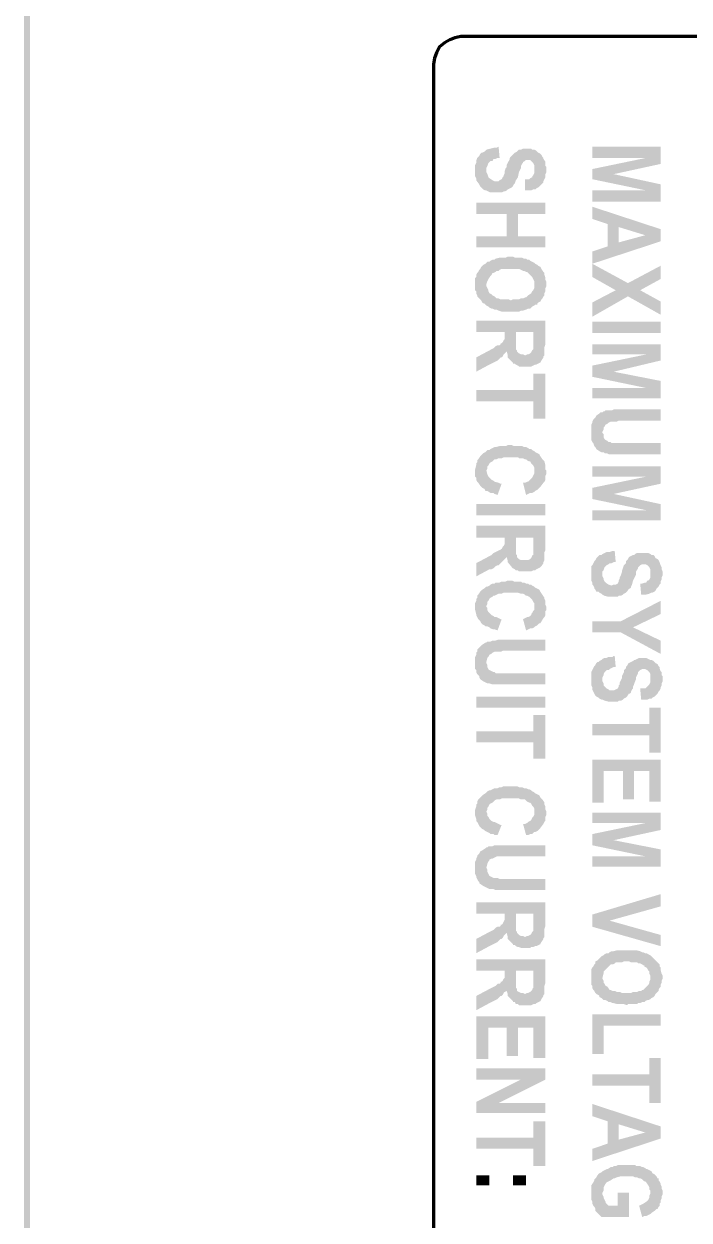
# Model space of a CAD drawing. Header units: inches. Extents: x -186 to 186, y -282 to 282.
# Drawn here: x -186.11 to -161.93, y 105.85 to 149.35 of the extents above; entities that cross this region are included whole.
import ezdxf

# ---------------------------------------------------------------- set-up
doc = ezdxf.new("R2010")
doc.units = ezdxf.units.IN
doc.header["$MEASUREMENT"] = 0
doc.layers.add('H', color=7, linetype='CONTINUOUS', lineweight=100)
doc.layers.add('P', color=250, linetype='CONTINUOUS', lineweight=100)

msp = doc.modelspace()

# ---------------------------------------------------------------- hatches: boundary and pattern name
at = {"layer": 'H', "linetype": 'Continuous'}
for points in [[(-185.889, 281.889), (-186.111, 282.111), (-185.889, -281.889)], [(-186.111, 282.111), (-185.889, -281.889), (-186.111, -282.111)], [(-168.815, 144.481), (-168.852, 144.889), (-168.926, 144.852), (-169, 144.852), (-169.148, 144.815), (-169.296, 144.778), (-169.333, 144.741), (-169.296, 144.037), (-169.296, 144.111), (-169.259, 144.185), (-169.222, 144.296), (-169.185, 144.333), (-169.148, 144.37), (-169.074, 144.37), (-169.037, 144.444), (-168.963, 144.444), (-168.889, 144.481)], [(-162.963, 144.259), (-162.963, 144.889), (-165.444, 144.889), (-165.444, 144.481), (-163.481, 144.481)], [(-167.111, 144.037), (-167.111, 144.148), (-167.148, 144.185), (-167.148, 144.296), (-167.148, 144.333), (-167.222, 144.444), (-167.222, 144.481), (-167.259, 144.519), (-167.296, 144.593), (-167.333, 144.63), (-167.407, 144.667), (-167.444, 144.704), (-167.481, 144.741), (-167.556, 144.778), (-167.63, 144.778), (-167.667, 144.815), (-167.741, 144.815), (-167.815, 144.815), (-167.889, 144.815), (-167.963, 144.815), (-168.037, 144.778), (-168.111, 144.778), (-168.148, 144.741), (-168.185, 144.704), (-168.259, 144.667), (-168.296, 144.63), (-168.333, 144.593), (-168.407, 144.519), (-168.444, 144.481), (-168.444, 144.444), (-168.481, 144.37), (-168.556, 144.222), (-168.556, 144.148), (-168.593, 144.111), (-168.63, 144), (-168.63, 143.926), (-168.667, 143.852), (-168.667, 143.815), (-168.704, 143.778), (-168.741, 143.704), (-168.815, 143.667), (-168.852, 143.63), (-168.963, 143.63), (-169, 143.63), (-169.074, 143.667), (-169.185, 143.741), (-169.222, 143.778), (-169.259, 143.889), (-169.296, 143.963), (-169.296, 144.037), (-169.333, 144.741), (-169.37, 144.704), (-169.444, 144.667), (-169.481, 144.667), (-169.519, 144.63), (-169.556, 144.556), (-169.593, 144.519), (-169.63, 144.481), (-169.667, 144.37), (-169.667, 144.296), (-169.704, 144.222), (-169.704, 144.185), (-169.704, 143.963), (-169.704, 143.889), (-169.704, 143.815), (-169.667, 143.741), (-169.667, 143.667), (-169.556, 143.519), (-169.519, 143.444), (-169.481, 143.407), (-169.444, 143.37), (-169.407, 143.333), (-169.333, 143.296), (-169.296, 143.296), (-169.222, 143.259), (-169.148, 143.222), (-169, 143.222), (-168.889, 143.222), (-168.815, 143.222), (-168.741, 143.222), (-168.667, 143.259), (-168.63, 143.259), (-168.556, 143.296), (-168.519, 143.333), (-168.444, 143.37), (-168.37, 143.407), (-168.333, 143.444), (-168.296, 143.519), (-168.259, 143.556), (-168.222, 143.667), (-168.148, 143.778), (-168.111, 143.963), (-168.074, 144.037), (-168.037, 144.111), (-168.037, 144.185), (-168, 144.259), (-167.963, 144.296), (-167.963, 144.333), (-167.889, 144.37), (-167.852, 144.407), (-167.778, 144.407), (-167.704, 144.407), (-167.667, 144.37), (-167.63, 144.333), (-167.593, 144.296), (-167.556, 144.222), (-167.556, 144.148), (-167.556, 144.074), (-167.519, 143.333), (-167.481, 143.37), (-167.407, 143.407), (-167.37, 143.444), (-167.333, 143.481), (-167.296, 143.519), (-167.222, 143.593), (-167.222, 143.63), (-167.185, 143.704), (-167.148, 143.778), (-167.148, 143.815), (-167.148, 143.889), (-167.111, 143.963)], [(-162.963, 144.259), (-163.481, 144.481), (-165.444, 144.074), (-164.667, 143.889)], [(-167.519, 143.333), (-167.556, 144.074), (-167.556, 144), (-167.556, 143.926), (-167.593, 143.852), (-167.63, 143.815), (-167.63, 143.778), (-167.704, 143.741), (-167.741, 143.704), (-167.815, 143.704), (-167.889, 143.704), (-167.889, 143.296), (-167.815, 143.296), (-167.704, 143.296), (-167.667, 143.296), (-167.593, 143.333)], [(-162.963, 142.889), (-162.963, 143.519), (-164.667, 143.889), (-165.444, 144.074), (-165.444, 143.704), (-163.481, 143.296)], [(-162.963, 142.889), (-163.481, 143.296), (-165.444, 143.296), (-165.444, 142.889)], [(-167.148, 142.444), (-167.148, 142.852), (-169.667, 142.852), (-169.667, 142.444), (-168.556, 142.444), (-168.556, 141.63), (-168.148, 142.444)], [(-162.963, 141.444), (-162.963, 141.889), (-165.444, 142.704), (-165.444, 142.259), (-164.889, 142.074), (-164.889, 141.259), (-164.481, 141.963), (-163.519, 141.667)], [(-167.148, 141.222), (-167.148, 141.63), (-168.148, 141.63), (-168.148, 142.444), (-168.556, 141.63), (-169.667, 141.63), (-169.667, 141.222)], [(-162.963, 141.444), (-163.519, 141.667), (-164.481, 141.407), (-164.481, 141.963), (-164.889, 141.259), (-165.444, 141.074), (-165.444, 140.63)], [(-167.111, 139.889), (-167.111, 139.963), (-167.148, 140.037), (-167.148, 140.111), (-167.185, 140.222), (-167.185, 140.296), (-167.222, 140.333), (-167.296, 140.444), (-167.333, 140.519), (-167.407, 140.556), (-167.444, 140.593), (-167.519, 140.63), (-167.556, 140.667), (-167.63, 140.704), (-167.704, 140.741), (-167.741, 140.778), (-167.815, 140.778), (-167.852, 140.815), (-167.926, 140.815), (-168, 140.852), (-168.037, 140.852), (-168.111, 140.852), (-168.185, 140.852), (-168.259, 140.852), (-168.333, 140.889), (-168.519, 140.889), (-168.593, 140.852), (-168.667, 140.852), (-168.741, 140.852), (-168.815, 140.852), (-168.963, 140.815), (-169, 140.778), (-169.074, 140.778), (-169.148, 140.741), (-169.185, 140.704), (-169.259, 140.704), (-169.296, 140.667), (-169.333, 140.63), (-169.407, 140.593), (-169.444, 140.556), (-169.481, 140.519), (-169.519, 140.444), (-169.556, 140.407), (-169.593, 140.333), (-169.63, 140.296), (-169.667, 140.222), (-169.667, 140.148), (-169.704, 140.111), (-169.704, 140.037), (-169.704, 139.778), (-169.704, 139.667), (-169.667, 139.63), (-169.667, 139.556), (-169.63, 139.481), (-169.63, 139.444), (-169.556, 139.37), (-169.519, 139.333), (-169.481, 139.296), (-169.444, 139.222), (-169.407, 139.185), (-169.37, 139.185), (-169.333, 139.148), (-169.296, 139.111), (-169.296, 139.889), (-169.259, 140), (-169.222, 140.074), (-169.148, 140.185), (-169.111, 140.222), (-169.074, 140.296), (-169.037, 140.296), (-168.963, 140.333), (-168.926, 140.37), (-168.852, 140.37), (-168.815, 140.407), (-168.741, 140.444), (-168.667, 140.444), (-168.593, 140.444), (-168.481, 140.444), (-168.333, 140.444), (-168.259, 140.444), (-168.185, 140.444), (-168.111, 140.444), (-168.037, 140.407), (-167.963, 140.37), (-167.926, 140.37), (-167.852, 140.333), (-167.815, 140.333), (-167.778, 140.296), (-167.704, 140.222), (-167.667, 140.185), (-167.63, 140.148), (-167.593, 140.074), (-167.556, 140), (-167.556, 139.963), (-167.556, 139.889), (-167.519, 139.148), (-167.444, 139.148), (-167.444, 139.185), (-167.407, 139.222), (-167.333, 139.259), (-167.296, 139.333), (-167.259, 139.37), (-167.222, 139.444), (-167.185, 139.481), (-167.185, 139.556), (-167.148, 139.63), (-167.148, 139.667), (-167.148, 139.741), (-167.111, 139.815)], [(-164.148, 139.926), (-165.444, 140.63), (-165.444, 140.148), (-164.593, 139.667)], [(-162.963, 140.074), (-162.963, 140.556), (-164.148, 139.926), (-164.593, 139.667), (-165.444, 139.222), (-165.444, 138.704), (-164.148, 139.444), (-163.704, 139.667)], [(-167.519, 139.148), (-167.556, 139.889), (-167.556, 139.815), (-167.556, 139.741), (-167.593, 139.667), (-167.63, 139.63), (-167.667, 139.556), (-167.778, 139.481), (-167.852, 139.407), (-167.889, 139.407), (-167.963, 139.37), (-168.037, 139.37), (-168.111, 139.333), (-168.148, 139.333), (-168.222, 139.333), (-168.333, 139.333), (-168.407, 139.296), (-168.481, 139.333), (-168.556, 139.333), (-168.667, 139.333), (-168.704, 139.333), (-168.778, 139.333), (-168.852, 139.37), (-168.926, 139.37), (-168.963, 139.407), (-169, 139.444), (-169.074, 139.481), (-169.111, 139.519), (-169.185, 139.556), (-169.222, 139.63), (-169.222, 139.667), (-169.259, 139.741), (-169.296, 139.815), (-169.296, 139.889), (-169.296, 139.111), (-169.222, 139.074), (-169.185, 139.037), (-169.111, 139), (-169.074, 139), (-169, 138.963), (-168.926, 138.963), (-168.852, 138.926), (-168.741, 138.889), (-168.667, 138.889), (-168.481, 138.889), (-168.407, 138.889), (-168.333, 138.889), (-168.185, 138.889), (-168.111, 138.889), (-168.037, 138.926), (-167.963, 138.926), (-167.852, 138.963), (-167.778, 139), (-167.704, 139), (-167.667, 139.037), (-167.63, 139.074), (-167.556, 139.111)], [(-162.963, 138.778), (-162.963, 139.259), (-163.704, 139.667), (-164.148, 139.444)], [(-167.148, 137.704), (-167.148, 138.556), (-169.667, 138.556), (-169.667, 138.148), (-168.63, 138.148), (-168.63, 138.074), (-168.63, 137.37), (-168.556, 137.444), (-168.519, 137.296), (-168.519, 137.222), (-168.37, 137.074), (-168.333, 137.037), (-168.333, 137), (-168.259, 137), (-168.222, 138.148), (-167.593, 138.148), (-167.593, 136.926), (-167.519, 136.963), (-167.481, 136.963), (-167.407, 137), (-167.333, 137.037), (-167.296, 137.111), (-167.222, 137.222), (-167.222, 137.259), (-167.185, 137.296), (-167.185, 137.37), (-167.185, 137.444), (-167.185, 137.593)], [(-165.444, 138.111), (-162.963, 138.111), (-162.963, 138.519), (-165.444, 138.519)], [(-168.63, 137.37), (-168.63, 138.074), (-168.63, 137.963), (-168.63, 137.889), (-168.667, 137.852), (-168.704, 137.778), (-168.741, 137.741), (-168.778, 137.741), (-168.778, 137.704), (-168.815, 137.667), (-168.889, 137.667), (-168.963, 137.63), (-169.037, 137.556), (-169.111, 137.519), (-169.667, 137.222), (-169.667, 136.704), (-169.185, 136.963), (-169.111, 137), (-169.037, 137.037), (-168.963, 137.074), (-168.889, 137.111), (-168.852, 137.148), (-168.815, 137.185), (-168.778, 137.222), (-168.741, 137.222), (-168.704, 137.259), (-168.667, 137.333)], [(-167.593, 136.926), (-167.593, 137.815), (-167.593, 137.667), (-167.593, 137.556), (-167.593, 137.519), (-167.63, 137.481), (-167.667, 137.407), (-167.704, 137.37), (-167.778, 137.333), (-167.815, 137.333), (-167.889, 137.296), (-167.963, 137.333), (-168.037, 137.333), (-168.111, 137.37), (-168.185, 137.444), (-168.185, 137.481), (-168.222, 137.519), (-168.222, 137.667), (-168.222, 137.741), (-168.222, 138.148), (-168.259, 137), (-168.222, 136.963), (-168.148, 136.926), (-168.111, 136.889), (-168, 136.889), (-167.704, 136.889), (-167.667, 136.889)], [(-162.963, 137.111), (-162.963, 137.704), (-165.444, 137.704), (-165.444, 137.333), (-163.481, 137.333)], [(-162.963, 137.111), (-163.481, 137.333), (-165.444, 136.926), (-164.667, 136.704)], [(-167.148, 135), (-167.148, 136.63), (-167.593, 136.63), (-167.593, 136.037), (-169.667, 136.037), (-169.667, 135.63), (-167.593, 135.63), (-167.593, 135)], [(-162.963, 135.741), (-162.963, 136.37), (-164.667, 136.704), (-165.444, 136.926), (-165.444, 136.519), (-163.481, 136.111)], [(-162.963, 135.741), (-163.481, 136.111), (-165.444, 136.111), (-165.444, 135.741)], [(-162.963, 134.926), (-162.963, 135.333), (-164.407, 135.333), (-164.481, 135.333), (-164.667, 135.333), (-164.741, 135.296), (-164.815, 135.296), (-164.852, 135.296), (-164.926, 135.296), (-164.963, 135.296), (-165, 135.259), (-165.037, 135.259), (-165.074, 135.222), (-165.074, 134.481), (-165.074, 134.519), (-165.037, 134.593), (-165.037, 134.667), (-165, 134.704), (-164.963, 134.778), (-164.889, 134.815), (-164.852, 134.852), (-164.778, 134.889), (-164.704, 134.889), (-164.556, 134.889), (-164.481, 134.926), (-164.296, 134.926)], [(-162.963, 133.704), (-162.963, 134.111), (-164.63, 134.111), (-164.667, 134.111), (-164.741, 134.111), (-164.778, 134.148), (-164.815, 134.148), (-164.852, 134.148), (-164.889, 134.185), (-164.963, 134.222), (-165, 134.259), (-165.037, 134.333), (-165.037, 134.444), (-165.074, 134.481), (-165.074, 135.222), (-165.148, 135.222), (-165.185, 135.185), (-165.296, 135.111), (-165.333, 135.037), (-165.37, 135), (-165.407, 134.963), (-165.444, 134.889), (-165.444, 134.852), (-165.481, 134.778), (-165.481, 134.704), (-165.481, 134.63), (-165.481, 134.37), (-165.481, 134.296), (-165.481, 134.222), (-165.444, 134.148), (-165.407, 134.111), (-165.37, 134), (-165.333, 133.963), (-165.296, 133.889), (-165.185, 133.815), (-165.111, 133.778), (-165.037, 133.778), (-165, 133.741), (-164.963, 133.741), (-164.926, 133.741), (-164.852, 133.704), (-164.815, 133.704), (-164.741, 133.704), (-164.63, 133.704), (-164.519, 133.704), (-164.259, 133.704)], [(-167.519, 133.778), (-167.556, 133.815), (-167.63, 133.852), (-167.667, 133.889), (-167.741, 133.889), (-167.778, 133.926), (-167.852, 133.963), (-167.926, 133.963), (-168, 134), (-168.037, 134), (-168.111, 134), (-168.185, 134), (-168.296, 134), (-168.37, 134.037), (-168.519, 134.037), (-168.593, 134), (-168.667, 134), (-168.741, 134), (-168.815, 134), (-168.963, 133.963), (-169, 133.963), (-169.074, 133.926), (-169.148, 133.889), (-169.185, 133.852), (-169.259, 133.852), (-169.296, 133.815), (-169.296, 133.111), (-169.259, 133.185), (-169.259, 133.259), (-169.222, 133.296), (-169.185, 133.37), (-169.148, 133.407), (-169.074, 133.444), (-169.037, 133.481), (-169, 133.519), (-168.926, 133.519), (-168.852, 133.556), (-168.815, 133.556), (-168.741, 133.556), (-168.667, 133.593), (-168.593, 133.593), (-168.481, 133.593), (-168.333, 133.593), (-168.222, 133.593), (-168.148, 133.593), (-168.111, 133.556), (-168.037, 133.556), (-167.963, 133.556), (-167.889, 133.519), (-167.852, 133.519), (-167.815, 133.481), (-167.741, 133.444), (-167.704, 133.444), (-167.667, 133.37), (-167.63, 133.333), (-167.593, 133.296), (-167.556, 133.222), (-167.556, 133.148), (-167.556, 133.074)], [(-168.741, 132.63), (-168.778, 132.63), (-168.852, 132.667), (-169, 132.704), (-169.037, 132.741), (-169.111, 132.778), (-169.148, 132.815), (-169.185, 132.852), (-169.222, 132.889), (-169.259, 132.963), (-169.296, 133.111), (-169.296, 133.815), (-169.333, 133.778), (-169.407, 133.741), (-169.444, 133.704), (-169.519, 133.63), (-169.593, 133.519), (-169.63, 133.481), (-169.63, 133.407), (-169.667, 133.37), (-169.667, 133.296), (-169.704, 133.148), (-169.704, 132.963), (-169.704, 132.889), (-169.667, 132.852), (-169.667, 132.778), (-169.63, 132.704), (-169.593, 132.667), (-169.519, 132.556), (-169.481, 132.519), (-169.444, 132.481), (-169.37, 132.444), (-169.333, 132.37), (-169.259, 132.37), (-169.148, 132.296), (-169.037, 132.296), (-169, 132.259), (-168.889, 132.222)], [(-167.111, 133.037), (-167.111, 133.111), (-167.148, 133.148), (-167.148, 133.222), (-167.148, 133.296), (-167.185, 133.444), (-167.222, 133.481), (-167.259, 133.519), (-167.333, 133.63), (-167.37, 133.704), (-167.444, 133.741), (-167.519, 133.778), (-167.556, 133.074), (-167.556, 133), (-167.593, 132.926), (-167.63, 132.852), (-167.667, 132.815), (-167.704, 132.778), (-167.778, 132.704), (-167.815, 132.704), (-167.889, 132.667), (-167.963, 132.667), (-167.852, 132.222), (-167.778, 132.259), (-167.704, 132.296), (-167.63, 132.296), (-167.556, 132.333), (-167.519, 132.37), (-167.444, 132.407), (-167.407, 132.444), (-167.37, 132.481), (-167.333, 132.519), (-167.222, 132.667), (-167.185, 132.704), (-167.148, 132.778), (-167.148, 132.852), (-167.148, 132.926), (-167.111, 133)], [(-162.963, 132.63), (-162.963, 133.259), (-165.444, 133.259), (-165.444, 132.889), (-163.481, 132.889)], [(-162.963, 132.63), (-163.481, 132.889), (-165.444, 132.481), (-164.667, 132.259)], [(-162.963, 131.296), (-162.963, 131.889), (-164.667, 132.259), (-165.444, 132.481), (-165.444, 132.074), (-163.481, 131.667)], [(-169.667, 131.481), (-167.148, 131.481), (-167.148, 131.889), (-169.667, 131.889)], [(-162.963, 131.296), (-163.481, 131.667), (-165.444, 131.667), (-165.444, 131.296)], [(-167.148, 130.222), (-167.148, 131.111), (-169.667, 131.111), (-169.667, 130.667), (-168.63, 130.667), (-168.63, 130.593), (-168.63, 129.889), (-168.556, 129.963), (-168.519, 129.815), (-168.519, 129.778), (-168.37, 129.593), (-168.333, 129.556), (-168.259, 129.519), (-168.222, 130.667), (-167.593, 130.667), (-167.593, 129.481), (-167.519, 129.481), (-167.481, 129.519), (-167.407, 129.556), (-167.333, 129.593), (-167.296, 129.63), (-167.222, 129.741), (-167.222, 129.778), (-167.185, 129.852), (-167.185, 129.889), (-167.185, 129.963), (-167.185, 130.148)], [(-168.63, 129.889), (-168.63, 130.593), (-168.63, 130.519), (-168.63, 130.444), (-168.667, 130.37), (-168.704, 130.333), (-168.741, 130.259), (-168.778, 130.259), (-168.778, 130.222), (-168.815, 130.222), (-168.889, 130.185), (-168.963, 130.148), (-169.037, 130.111), (-169.111, 130.037), (-169.667, 129.741), (-169.667, 129.259), (-169.185, 129.519), (-169.111, 129.519), (-169.037, 129.556), (-168.963, 129.63), (-168.889, 129.667), (-168.852, 129.667), (-168.815, 129.704), (-168.778, 129.741), (-168.741, 129.778), (-168.704, 129.815), (-168.667, 129.852)], [(-167.593, 129.481), (-167.593, 130.37), (-167.593, 130.185), (-167.593, 130.111), (-167.593, 130.037), (-167.63, 130.037), (-167.63, 130), (-167.667, 129.926), (-167.704, 129.889), (-167.778, 129.852), (-167.815, 129.852), (-167.889, 129.852), (-167.963, 129.852), (-168.037, 129.852), (-168.111, 129.889), (-168.185, 129.963), (-168.185, 130), (-168.185, 130.037), (-168.222, 130.074), (-168.222, 130.185), (-168.222, 130.296), (-168.222, 130.667), (-168.259, 129.519), (-168.222, 129.481), (-168.148, 129.481), (-168.111, 129.444), (-168, 129.444), (-167.704, 129.444), (-167.667, 129.444)], [(-162.889, 129.37), (-162.889, 129.444), (-162.926, 129.519), (-162.926, 129.593), (-162.963, 129.667), (-163, 129.778), (-163.037, 129.852), (-163.074, 129.889), (-163.148, 129.926), (-163.185, 130), (-163.222, 130.037), (-163.296, 130.037), (-163.333, 130.074), (-163.407, 130.111), (-163.481, 130.111), (-163.519, 130.111), (-163.63, 130.111), (-163.667, 130.111), (-163.741, 130.111), (-163.815, 130.111), (-163.889, 130.074), (-163.926, 130.037), (-163.963, 130.037), (-164.037, 130), (-164.111, 129.963), (-164.148, 129.889), (-164.185, 129.852), (-164.222, 129.815), (-164.222, 129.741), (-164.296, 129.667), (-164.333, 129.556), (-164.37, 129.444), (-164.37, 129.407), (-164.407, 129.296), (-164.444, 129.222), (-164.444, 129.185), (-164.481, 129.111), (-164.481, 129.074), (-164.519, 129), (-164.593, 128.963), (-164.667, 128.963), (-164.741, 128.926), (-164.852, 128.963), (-164.963, 129.037), (-165, 129.074), (-165.037, 129.148), (-165.037, 129.185), (-165.074, 129.259), (-165.074, 129.333), (-165.111, 130.037), (-165.185, 130.037), (-165.222, 130), (-165.259, 129.963), (-165.296, 129.926), (-165.333, 129.852), (-165.37, 129.815), (-165.444, 129.667), (-165.481, 129.63), (-165.481, 129.556), (-165.481, 129.481), (-165.481, 129.259), (-165.481, 129.185), (-165.481, 129.111), (-165.444, 129.037), (-165.444, 128.963), (-165.407, 128.926), (-165.37, 128.852), (-165.37, 128.815), (-165.333, 128.778), (-165.296, 128.704), (-165.222, 128.704), (-165.185, 128.667), (-165.111, 128.63), (-165.074, 128.593), (-165, 128.556), (-164.852, 128.519), (-164.815, 128.519), (-164.667, 128.519), (-164.593, 128.519), (-164.519, 128.519), (-164.481, 128.556), (-164.407, 128.556), (-164.333, 128.593), (-164.296, 128.63), (-164.222, 128.667), (-164.185, 128.704), (-164.111, 128.815), (-164.074, 128.815), (-164.037, 128.852), (-164.037, 128.889), (-164, 128.963), (-163.963, 129.111), (-163.926, 129.185), (-163.889, 129.259), (-163.852, 129.333), (-163.852, 129.444), (-163.778, 129.556), (-163.778, 129.593), (-163.741, 129.63), (-163.704, 129.667), (-163.63, 129.704), (-163.556, 129.704), (-163.519, 129.704), (-163.444, 129.667), (-163.407, 129.63), (-163.37, 129.593), (-163.333, 129.519), (-163.333, 129.444), (-163.333, 129.37), (-163.296, 128.667), (-163.259, 128.667), (-163.185, 128.704), (-163.148, 128.741), (-163.111, 128.815), (-163.074, 128.852), (-163.037, 128.889), (-163, 128.963), (-162.963, 129), (-162.963, 129.074), (-162.926, 129.148), (-162.926, 129.222), (-162.889, 129.296)], [(-164.593, 129.778), (-164.63, 130.185), (-164.667, 130.185), (-164.704, 130.185), (-164.815, 130.148), (-164.852, 130.148), (-164.926, 130.148), (-165, 130.111), (-165.074, 130.074), (-165.111, 130.037), (-165.074, 129.333), (-165.074, 129.444), (-165.037, 129.481), (-165, 129.593), (-164.963, 129.63), (-164.926, 129.667), (-164.852, 129.704), (-164.815, 129.741), (-164.741, 129.741), (-164.667, 129.778)], [(-163.296, 128.667), (-163.333, 129.37), (-163.333, 129.296), (-163.333, 129.222), (-163.37, 129.148), (-163.407, 129.111), (-163.444, 129.111), (-163.481, 129.037), (-163.519, 129.037), (-163.63, 129), (-163.704, 129), (-163.667, 128.593), (-163.593, 128.593), (-163.519, 128.593), (-163.37, 128.63)], [(-168.741, 127.704), (-168.778, 127.704), (-168.852, 127.741), (-168.926, 127.778), (-169, 127.778), (-169.037, 127.815), (-169.111, 127.852), (-169.148, 127.889), (-169.185, 127.926), (-169.222, 127.963), (-169.259, 128.037), (-169.259, 128.111), (-169.296, 128.148), (-169.296, 128.889), (-169.333, 128.852), (-169.444, 128.778), (-169.519, 128.704), (-169.593, 128.593), (-169.63, 128.556), (-169.63, 128.481), (-169.667, 128.444), (-169.667, 128.37), (-169.704, 128.296), (-169.704, 128.222), (-169.704, 128.037), (-169.667, 127.889), (-169.667, 127.852), (-169.63, 127.778), (-169.593, 127.704), (-169.519, 127.63), (-169.481, 127.556), (-169.444, 127.519), (-169.37, 127.481), (-169.333, 127.444), (-169.259, 127.444), (-169.185, 127.407), (-169.148, 127.37), (-169.037, 127.333), (-169, 127.333), (-168.889, 127.296)], [(-167.519, 128.852), (-167.556, 128.889), (-167.63, 128.926), (-167.667, 128.963), (-167.741, 128.963), (-167.778, 129), (-167.852, 129), (-167.926, 129.037), (-168, 129.037), (-168.037, 129.074), (-168.111, 129.074), (-168.185, 129.074), (-168.296, 129.074), (-168.37, 129.111), (-168.519, 129.111), (-168.593, 129.074), (-168.667, 129.074), (-168.741, 129.074), (-168.815, 129.037), (-168.889, 129.037), (-168.963, 129.037), (-169, 129), (-169.074, 129), (-169.148, 128.963), (-169.185, 128.926), (-169.259, 128.889), (-169.296, 128.889), (-169.296, 128.148), (-169.296, 128.185), (-169.259, 128.259), (-169.259, 128.333), (-169.222, 128.37), (-169.185, 128.444), (-169.148, 128.481), (-169.074, 128.519), (-169.037, 128.556), (-169, 128.556), (-168.926, 128.593), (-168.852, 128.63), (-168.815, 128.63), (-168.741, 128.63), (-168.667, 128.667), (-168.593, 128.667), (-168.481, 128.667), (-168.333, 128.667), (-168.222, 128.667), (-168.148, 128.667), (-168.037, 128.63), (-167.963, 128.63), (-167.889, 128.593), (-167.852, 128.556), (-167.815, 128.556), (-167.741, 128.519), (-167.704, 128.481), (-167.667, 128.444), (-167.63, 128.407), (-167.593, 128.333), (-167.556, 128.296), (-167.556, 128.222), (-167.556, 128.148)], [(-167.111, 128.111), (-167.111, 128.148), (-167.148, 128.222), (-167.148, 128.296), (-167.148, 128.37), (-167.185, 128.444), (-167.185, 128.481), (-167.259, 128.593), (-167.333, 128.704), (-167.37, 128.778), (-167.444, 128.815), (-167.519, 128.852), (-167.556, 128.148), (-167.556, 128.037), (-167.593, 128), (-167.63, 127.926), (-167.667, 127.889), (-167.667, 127.852), (-167.704, 127.815), (-167.778, 127.778), (-167.815, 127.778), (-167.889, 127.741), (-167.963, 127.704), (-167.852, 127.296), (-167.704, 127.37), (-167.63, 127.37), (-167.556, 127.407), (-167.519, 127.444), (-167.444, 127.481), (-167.407, 127.519), (-167.37, 127.556), (-167.333, 127.556), (-167.222, 127.741), (-167.185, 127.778), (-167.148, 127.852), (-167.148, 127.926), (-167.148, 128), (-167.111, 128.037)], [(-162.963, 127.889), (-162.963, 128.37), (-164.407, 127.63), (-163.963, 127.407)], [(-162.963, 126.444), (-162.963, 126.926), (-163.963, 127.407), (-164.407, 127.63), (-165.444, 127.63), (-165.444, 127.222), (-164.407, 127.222)], [(-167.148, 125.333), (-167.148, 125.741), (-168.815, 125.741), (-168.889, 125.741), (-168.963, 125.741), (-169, 125.778), (-169.037, 125.778), (-169.111, 125.815), (-169.185, 125.852), (-169.222, 125.889), (-169.259, 125.963), (-169.259, 126.037), (-169.296, 126.111), (-169.296, 126.852), (-169.333, 126.852), (-169.444, 126.778), (-169.519, 126.704), (-169.556, 126.667), (-169.593, 126.63), (-169.63, 126.593), (-169.63, 126.519), (-169.667, 126.481), (-169.667, 126.407), (-169.704, 126.333), (-169.704, 126.259), (-169.704, 126), (-169.704, 125.889), (-169.667, 125.852), (-169.667, 125.778), (-169.63, 125.704), (-169.556, 125.63), (-169.556, 125.593), (-169.519, 125.519), (-169.407, 125.444), (-169.333, 125.407), (-169.259, 125.37), (-169.185, 125.37), (-169.074, 125.333), (-169.037, 125.333), (-168.963, 125.333), (-168.815, 125.333), (-168.741, 125.333), (-168.481, 125.333)], [(-167.148, 126.556), (-167.148, 126.963), (-168.63, 126.963), (-168.704, 126.963), (-168.852, 126.963), (-168.963, 126.926), (-169, 126.926), (-169.074, 126.926), (-169.148, 126.889), (-169.185, 126.889), (-169.259, 126.889), (-169.296, 126.852), (-169.296, 126.111), (-169.296, 126.148), (-169.259, 126.296), (-169.222, 126.333), (-169.185, 126.407), (-169.111, 126.444), (-169.074, 126.481), (-169, 126.519), (-168.926, 126.519), (-168.778, 126.519), (-168.704, 126.556), (-168.519, 126.556)], [(-162.889, 125.519), (-162.889, 125.63), (-162.926, 125.667), (-162.926, 125.778), (-162.963, 125.815), (-163, 125.926), (-163, 125.963), (-163.037, 126), (-163.074, 126.074), (-163.148, 126.111), (-163.185, 126.148), (-163.222, 126.185), (-163.296, 126.222), (-163.333, 126.222), (-163.407, 126.259), (-163.481, 126.296), (-163.519, 126.296), (-163.63, 126.296), (-163.667, 126.296), (-163.741, 126.296), (-163.815, 126.259), (-163.889, 126.222), (-163.926, 126.222), (-163.963, 126.185), (-164.037, 126.148), (-164.111, 126.111), (-164.148, 126.074), (-164.185, 126), (-164.222, 125.963), (-164.222, 125.926), (-164.296, 125.852), (-164.296, 125.778), (-164.333, 125.704), (-164.37, 125.63), (-164.37, 125.556), (-164.407, 125.481), (-164.444, 125.407), (-164.444, 125.333), (-164.481, 125.296), (-164.481, 125.259), (-164.519, 125.185), (-164.593, 125.148), (-164.667, 125.111), (-164.741, 125.111), (-164.815, 125.111), (-164.852, 125.148), (-164.926, 125.185), (-164.963, 125.222), (-165, 125.259), (-165.037, 125.296), (-165.037, 125.37), (-165.074, 125.444), (-165.074, 125.519), (-165.111, 126.222), (-165.185, 126.185), (-165.222, 126.148), (-165.259, 126.148), (-165.296, 126.111), (-165.333, 126.037), (-165.37, 126), (-165.444, 125.852), (-165.481, 125.778), (-165.481, 125.704), (-165.481, 125.667), (-165.481, 125.444), (-165.481, 125.37), (-165.481, 125.296), (-165.444, 125.222), (-165.444, 125.148), (-165.37, 125), (-165.333, 124.926), (-165.296, 124.889), (-165.222, 124.852), (-165.185, 124.815), (-165.111, 124.778), (-165.074, 124.778), (-165, 124.741), (-164.852, 124.704), (-164.815, 124.704), (-164.667, 124.704), (-164.593, 124.704), (-164.519, 124.704), (-164.481, 124.741), (-164.407, 124.741), (-164.333, 124.778), (-164.296, 124.815), (-164.222, 124.852), (-164.185, 124.889), (-164.111, 125), (-164.074, 125), (-164.037, 125.037), (-164.037, 125.074), (-164, 125.148), (-163.963, 125.185), (-163.963, 125.259), (-163.926, 125.333), (-163.889, 125.444), (-163.852, 125.519), (-163.852, 125.593), (-163.778, 125.741), (-163.778, 125.778), (-163.741, 125.815), (-163.704, 125.852), (-163.63, 125.889), (-163.556, 125.889), (-163.519, 125.889), (-163.444, 125.852), (-163.407, 125.815), (-163.37, 125.778), (-163.333, 125.704), (-163.333, 125.63), (-163.333, 125.556), (-163.296, 124.815), (-163.259, 124.852), (-163.185, 124.889), (-163.148, 124.926), (-163.111, 124.963), (-163.074, 125), (-163.037, 125.074), (-163, 125.111), (-162.963, 125.185), (-162.963, 125.222), (-162.926, 125.296), (-162.926, 125.37), (-162.889, 125.444)], [(-164.593, 125.963), (-164.63, 126.37), (-164.667, 126.37), (-164.704, 126.333), (-164.815, 126.333), (-164.852, 126.333), (-164.926, 126.296), (-165, 126.296), (-165.074, 126.259), (-165.111, 126.222), (-165.074, 125.519), (-165.074, 125.593), (-165.037, 125.667), (-165.037, 125.704), (-165, 125.778), (-164.926, 125.852), (-164.852, 125.852), (-164.815, 125.889), (-164.741, 125.926), (-164.667, 125.963)], [(-163.296, 124.815), (-163.333, 125.556), (-163.333, 125.481), (-163.333, 125.407), (-163.37, 125.333), (-163.407, 125.296), (-163.444, 125.259), (-163.481, 125.222), (-163.519, 125.185), (-163.63, 125.185), (-163.704, 125.185), (-163.667, 124.778), (-163.593, 124.778), (-163.519, 124.778), (-163.444, 124.778), (-163.37, 124.815)], [(-169.667, 124.481), (-167.148, 124.481), (-167.148, 124.889), (-169.667, 124.889)], [(-162.963, 122.852), (-162.963, 124.481), (-163.37, 124.481), (-163.37, 123.889), (-165.444, 123.889), (-165.444, 123.481), (-163.37, 123.481), (-163.37, 122.852)], [(-167.148, 122.63), (-167.148, 124.222), (-167.593, 124.222), (-167.593, 123.63), (-169.667, 123.63), (-169.667, 123.222), (-167.593, 123.222), (-167.593, 122.63)], [(-162.963, 121.074), (-162.963, 122.593), (-165.444, 122.593), (-165.444, 121.037), (-165.037, 121.037), (-165.037, 122.185), (-164.333, 122.185), (-164.333, 121.148), (-163.926, 121.148), (-163.926, 122.185), (-163.37, 122.185), (-163.37, 121.074)], [(-168.741, 120.222), (-168.778, 120.222), (-168.852, 120.259), (-168.926, 120.296), (-169, 120.333), (-169.037, 120.333), (-169.111, 120.37), (-169.185, 120.444), (-169.222, 120.519), (-169.259, 120.556), (-169.259, 120.63), (-169.296, 120.704), (-169.296, 121.407), (-169.333, 121.37), (-169.444, 121.296), (-169.519, 121.222), (-169.556, 121.185), (-169.593, 121.148), (-169.63, 121.074), (-169.63, 121), (-169.667, 120.963), (-169.667, 120.889), (-169.704, 120.778), (-169.704, 120.556), (-169.667, 120.444), (-169.667, 120.37), (-169.63, 120.333), (-169.593, 120.259), (-169.556, 120.185), (-169.519, 120.148), (-169.444, 120.074), (-169.37, 120.037), (-169.333, 120), (-169.259, 119.963), (-169.185, 119.926), (-169.148, 119.889), (-169.037, 119.889), (-169, 119.852), (-168.889, 119.852)], [(-167.519, 121.37), (-167.556, 121.407), (-167.63, 121.444), (-167.667, 121.481), (-167.741, 121.519), (-167.778, 121.519), (-167.852, 121.556), (-167.926, 121.556), (-168, 121.593), (-168.037, 121.593), (-168.111, 121.593), (-168.185, 121.63), (-168.296, 121.63), (-168.37, 121.63), (-168.519, 121.63), (-168.593, 121.63), (-168.667, 121.63), (-168.741, 121.593), (-168.815, 121.593), (-168.889, 121.556), (-168.963, 121.556), (-169, 121.556), (-169.074, 121.519), (-169.148, 121.481), (-169.185, 121.481), (-169.259, 121.444), (-169.296, 121.407), (-169.296, 120.704), (-169.259, 120.778), (-169.259, 120.852), (-169.222, 120.889), (-169.185, 120.963), (-169.148, 121), (-169.074, 121.037), (-169.037, 121.074), (-169, 121.111), (-168.926, 121.148), (-168.852, 121.148), (-168.815, 121.148), (-168.741, 121.185), (-168.667, 121.185), (-168.593, 121.185), (-168.481, 121.185), (-168.333, 121.185), (-168.222, 121.185), (-168.148, 121.185), (-168.111, 121.185), (-168.037, 121.148), (-167.963, 121.148), (-167.889, 121.148), (-167.852, 121.111), (-167.815, 121.074), (-167.741, 121.037), (-167.704, 121.037), (-167.667, 121), (-167.63, 120.926), (-167.593, 120.889), (-167.556, 120.815), (-167.556, 120.741), (-167.556, 120.667)], [(-167.111, 120.667), (-167.111, 120.704), (-167.148, 120.778), (-167.148, 120.815), (-167.148, 120.889), (-167.185, 120.963), (-167.185, 121.037), (-167.259, 121.148), (-167.296, 121.185), (-167.333, 121.222), (-167.37, 121.296), (-167.444, 121.333), (-167.519, 121.37), (-167.556, 120.667), (-167.556, 120.593), (-167.593, 120.519), (-167.63, 120.481), (-167.667, 120.407), (-167.704, 120.37), (-167.778, 120.333), (-167.815, 120.296), (-167.889, 120.259), (-167.963, 120.259), (-167.852, 119.852), (-167.778, 119.852), (-167.704, 119.889), (-167.63, 119.889), (-167.556, 119.963), (-167.519, 119.963), (-167.444, 120), (-167.407, 120.037), (-167.37, 120.074), (-167.333, 120.111), (-167.222, 120.259), (-167.185, 120.333), (-167.148, 120.37), (-167.148, 120.444), (-167.148, 120.519), (-167.111, 120.593)], [(-162.963, 120.037), (-162.963, 120.667), (-165.444, 120.667), (-165.444, 120.296), (-163.481, 120.296)], [(-162.963, 120.037), (-163.481, 120.296), (-165.444, 119.889), (-164.667, 119.667)], [(-162.963, 118.704), (-162.963, 119.333), (-164.667, 119.667), (-165.444, 119.889), (-165.444, 119.481), (-163.481, 119.074)], [(-167.148, 117.852), (-167.148, 118.259), (-168.815, 118.259), (-168.889, 118.296), (-168.963, 118.296), (-169, 118.296), (-169.037, 118.296), (-169.111, 118.333), (-169.185, 118.37), (-169.222, 118.444), (-169.259, 118.519), (-169.259, 118.593), (-169.296, 118.667), (-169.296, 119.407), (-169.333, 119.37), (-169.444, 119.296), (-169.519, 119.259), (-169.556, 119.185), (-169.593, 119.148), (-169.63, 119.111), (-169.63, 119.074), (-169.667, 119), (-169.667, 118.963), (-169.704, 118.889), (-169.704, 118.815), (-169.704, 118.519), (-169.704, 118.444), (-169.667, 118.37), (-169.667, 118.333), (-169.63, 118.259), (-169.593, 118.185), (-169.556, 118.148), (-169.556, 118.111), (-169.519, 118.074), (-169.407, 118), (-169.333, 117.963), (-169.259, 117.926), (-169.185, 117.889), (-169.074, 117.889), (-169.037, 117.889), (-168.963, 117.852), (-168.815, 117.852), (-168.741, 117.852), (-168.481, 117.852)], [(-167.148, 119.074), (-167.148, 119.481), (-168.63, 119.481), (-168.704, 119.481), (-168.852, 119.481), (-168.963, 119.481), (-169, 119.481), (-169.074, 119.444), (-169.148, 119.444), (-169.185, 119.444), (-169.222, 119.444), (-169.259, 119.407), (-169.296, 119.407), (-169.296, 118.667), (-169.259, 118.815), (-169.222, 118.889), (-169.185, 118.926), (-169.185, 118.963), (-169.111, 119), (-169.074, 119), (-169, 119.037), (-168.926, 119.074), (-168.778, 119.074), (-168.704, 119.074), (-168.519, 119.074)], [(-162.963, 118.704), (-163.481, 119.074), (-165.444, 119.074), (-165.444, 118.704)], [(-162.963, 117.259), (-162.963, 117.704), (-165.444, 116.963), (-164.815, 116.741)], [(-167.148, 116.556), (-167.148, 117.407), (-169.667, 117.407), (-169.667, 117), (-168.63, 117), (-168.63, 116.926), (-168.63, 116.222), (-168.556, 116.296), (-168.519, 116.148), (-168.519, 116.074), (-168.37, 115.926), (-168.333, 115.889), (-168.333, 115.852), (-168.259, 115.852), (-168.222, 117), (-167.593, 117), (-167.593, 115.778), (-167.519, 115.815), (-167.481, 115.815), (-167.407, 115.852), (-167.333, 115.889), (-167.296, 115.963), (-167.222, 116.074), (-167.222, 116.111), (-167.185, 116.148), (-167.185, 116.296), (-167.185, 116.444)], [(-168.63, 116.222), (-168.63, 116.926), (-168.63, 116.815), (-168.63, 116.778), (-168.667, 116.704), (-168.704, 116.63), (-168.741, 116.593), (-168.778, 116.593), (-168.778, 116.556), (-168.815, 116.519), (-168.889, 116.519), (-168.963, 116.481), (-169.037, 116.407), (-169.111, 116.37), (-169.667, 116.074), (-169.667, 115.556), (-169.185, 115.815), (-169.111, 115.852), (-169.037, 115.889), (-168.963, 115.926), (-168.889, 115.963), (-168.852, 116), (-168.815, 116.037), (-168.778, 116.074), (-168.741, 116.074), (-168.704, 116.111), (-168.667, 116.185)], [(-167.593, 115.778), (-167.593, 116.667), (-167.593, 116.519), (-167.593, 116.444), (-167.593, 116.37), (-167.63, 116.333), (-167.667, 116.259), (-167.704, 116.222), (-167.778, 116.185), (-167.815, 116.185), (-167.889, 116.148), (-167.963, 116.185), (-168.037, 116.185), (-168.111, 116.222), (-168.185, 116.296), (-168.185, 116.333), (-168.222, 116.37), (-168.222, 116.519), (-168.222, 116.593), (-168.222, 117), (-168.259, 115.852), (-168.222, 115.815), (-168.148, 115.778), (-168.111, 115.778), (-168, 115.741), (-167.704, 115.741), (-167.667, 115.778)], [(-162.963, 115.815), (-162.963, 116.222), (-164.815, 116.741), (-165.444, 116.963), (-165.444, 116.519)], [(-167.148, 114.481), (-167.148, 115.333), (-169.667, 115.333), (-169.667, 114.926), (-168.63, 114.926), (-168.63, 114.852), (-168.63, 114.148), (-168.556, 114.185), (-168.519, 114.074), (-168.519, 114), (-168.37, 113.852), (-168.333, 113.815), (-168.333, 113.778), (-168.259, 113.778), (-168.222, 114.926), (-167.593, 114.926), (-167.593, 113.704), (-167.519, 113.704), (-167.481, 113.741), (-167.407, 113.778), (-167.333, 113.815), (-167.296, 113.889), (-167.222, 114), (-167.222, 114.037), (-167.185, 114.074), (-167.185, 114.148), (-167.185, 114.222), (-167.185, 114.37)], [(-162.889, 114.667), (-162.889, 114.741), (-162.926, 114.815), (-162.963, 114.963), (-162.963, 115.037), (-163, 115.074), (-163, 115.148), (-163.037, 115.185), (-163.111, 115.259), (-163.148, 115.296), (-163.185, 115.333), (-163.222, 115.37), (-163.296, 115.444), (-163.333, 115.481), (-163.407, 115.519), (-163.481, 115.556), (-163.519, 115.556), (-163.593, 115.593), (-163.63, 115.593), (-163.704, 115.63), (-163.852, 115.667), (-163.889, 115.667), (-164, 115.667), (-164.037, 115.667), (-164.148, 115.667), (-164.296, 115.667), (-164.37, 115.667), (-164.444, 115.667), (-164.519, 115.667), (-164.667, 115.63), (-164.741, 115.63), (-164.815, 115.593), (-164.852, 115.556), (-164.926, 115.556), (-165, 115.519), (-165.037, 115.481), (-165.111, 115.444), (-165.148, 115.407), (-165.185, 115.37), (-165.222, 115.333), (-165.259, 115.296), (-165.333, 115.259), (-165.333, 115.185), (-165.37, 115.148), (-165.407, 115.074), (-165.444, 115.037), (-165.481, 114.963), (-165.481, 114.815), (-165.481, 114.556), (-165.481, 114.481), (-165.481, 114.407), (-165.444, 114.37), (-165.444, 114.296), (-165.407, 114.222), (-165.37, 114.185), (-165.333, 114.111), (-165.296, 114.074), (-165.222, 114.037), (-165.185, 114), (-165.185, 113.963), (-165.111, 113.926), (-165.074, 113.889), (-165.074, 114.667), (-165.037, 114.815), (-165.037, 114.889), (-165, 114.926), (-164.889, 115.037), (-164.852, 115.074), (-164.815, 115.111), (-164.778, 115.148), (-164.704, 115.148), (-164.63, 115.185), (-164.593, 115.222), (-164.519, 115.222), (-164.444, 115.222), (-164.37, 115.222), (-164.296, 115.259), (-164.111, 115.259), (-164.037, 115.222), (-163.963, 115.222), (-163.815, 115.222), (-163.778, 115.185), (-163.704, 115.185), (-163.63, 115.148), (-163.593, 115.111), (-163.556, 115.111), (-163.556, 115.074), (-163.481, 115.037), (-163.444, 115), (-163.407, 114.926), (-163.37, 114.889), (-163.37, 114.815), (-163.333, 114.741), (-163.333, 114.667), (-163.296, 113.926), (-163.222, 113.963), (-163.185, 114), (-163.148, 114.074), (-163.037, 114.185), (-163.037, 114.222), (-163, 114.296), (-162.963, 114.333), (-162.963, 114.407), (-162.926, 114.481), (-162.926, 114.556), (-162.889, 114.63)], [(-168.63, 114.148), (-168.63, 114.852), (-168.63, 114.741), (-168.63, 114.667), (-168.667, 114.63), (-168.704, 114.556), (-168.741, 114.519), (-168.778, 114.519), (-168.778, 114.481), (-168.815, 114.444), (-168.889, 114.444), (-168.963, 114.37), (-169.037, 114.333), (-169.111, 114.296), (-169.667, 114), (-169.667, 113.481), (-169.185, 113.741), (-169.111, 113.778), (-169.037, 113.815), (-168.963, 113.852), (-168.889, 113.889), (-168.852, 113.926), (-168.815, 113.963), (-168.778, 114), (-168.741, 114), (-168.704, 114.037), (-168.667, 114.111)], [(-167.593, 113.704), (-167.593, 114.593), (-167.593, 114.444), (-167.593, 114.333), (-167.593, 114.296), (-167.63, 114.259), (-167.63, 114.222), (-167.667, 114.185), (-167.704, 114.148), (-167.778, 114.111), (-167.815, 114.111), (-167.889, 114.074), (-167.963, 114.111), (-168.037, 114.111), (-168.111, 114.148), (-168.185, 114.185), (-168.185, 114.259), (-168.222, 114.296), (-168.222, 114.444), (-168.222, 114.519), (-168.222, 114.926), (-168.259, 113.778), (-168.222, 113.704), (-168.148, 113.704), (-168.111, 113.667), (-168, 113.667), (-167.704, 113.667), (-167.667, 113.667)], [(-163.296, 113.926), (-163.333, 114.667), (-163.333, 114.593), (-163.37, 114.519), (-163.37, 114.481), (-163.407, 114.407), (-163.444, 114.37), (-163.481, 114.333), (-163.556, 114.259), (-163.593, 114.222), (-163.63, 114.222), (-163.667, 114.185), (-163.741, 114.185), (-163.815, 114.148), (-163.889, 114.148), (-163.963, 114.148), (-164.037, 114.111), (-164.111, 114.111), (-164.185, 114.111), (-164.296, 114.111), (-164.37, 114.111), (-164.444, 114.148), (-164.519, 114.148), (-164.556, 114.148), (-164.63, 114.185), (-164.704, 114.185), (-164.778, 114.222), (-164.815, 114.222), (-164.889, 114.333), (-164.963, 114.37), (-165, 114.444), (-165.037, 114.481), (-165.037, 114.556), (-165.074, 114.63), (-165.074, 114.667), (-165.074, 113.889), (-165.037, 113.852), (-164.963, 113.852), (-164.889, 113.815), (-164.852, 113.778), (-164.778, 113.778), (-164.704, 113.741), (-164.667, 113.741), (-164.519, 113.704), (-164.444, 113.704), (-164.296, 113.704), (-164.185, 113.667), (-164.148, 113.704), (-163.963, 113.704), (-163.889, 113.704), (-163.815, 113.704), (-163.778, 113.741), (-163.704, 113.741), (-163.63, 113.778), (-163.556, 113.778), (-163.519, 113.815), (-163.444, 113.852), (-163.407, 113.852), (-163.333, 113.889)], [(-167.148, 111.741), (-167.148, 113.259), (-169.667, 113.259), (-169.667, 111.704), (-169.222, 111.704), (-169.222, 112.852), (-168.556, 112.852), (-168.556, 111.815), (-168.148, 111.815), (-168.148, 112.852), (-167.593, 112.852), (-167.593, 111.741)], [(-162.963, 112.926), (-162.963, 113.333), (-165.444, 113.333), (-165.444, 111.889), (-165.037, 111.889), (-165.037, 112.926)], [(-167.148, 110.963), (-167.148, 111.37), (-169.667, 111.37), (-169.667, 110.963), (-168.037, 110.963)], [(-162.963, 110.111), (-162.963, 111.741), (-163.37, 111.741), (-163.37, 111.148), (-165.444, 111.148), (-165.444, 110.741), (-163.37, 110.741), (-163.37, 110.111)], [(-167.148, 110.963), (-168.037, 110.963), (-169.667, 110.148), (-168.852, 110.111)], [(-167.148, 109.741), (-167.148, 110.111), (-168.852, 110.111), (-169.667, 110.148), (-169.667, 109.741)], [(-162.963, 108.815), (-162.963, 109.259), (-165.444, 110.074), (-165.444, 109.63), (-164.889, 109.444), (-164.889, 108.63), (-164.481, 109.333), (-163.519, 109.037)], [(-167.148, 107.815), (-167.148, 109.444), (-167.593, 109.444), (-167.593, 108.852), (-169.667, 108.852), (-169.667, 108.444), (-167.593, 108.444), (-167.593, 107.815)], [(-162.963, 108.815), (-163.519, 109.037), (-164.481, 108.778), (-164.481, 109.333), (-164.889, 108.63), (-165.444, 108.444), (-165.444, 108)], [(-169.667, 107.111), (-169.185, 107.111), (-169.185, 107.481), (-169.667, 107.481)], [(-168.333, 107.111), (-167.852, 107.111), (-167.852, 107.481), (-168.333, 107.481)], [(-164.111, 105.963), (-164.111, 106.852), (-164.519, 106.852), (-164.519, 106.37), (-164.852, 106.37), (-164.889, 106.407), (-164.963, 106.481), (-164.963, 106.519), (-165, 106.593), (-165.037, 106.667), (-165.037, 106.704), (-165.074, 106.778), (-165.074, 107.63), (-165.111, 107.593), (-165.185, 107.556), (-165.222, 107.519), (-165.259, 107.481), (-165.296, 107.407), (-165.333, 107.37), (-165.37, 107.333), (-165.37, 107.296), (-165.407, 107.222), (-165.481, 107.111), (-165.481, 107.037), (-165.481, 106.963), (-165.481, 106.704), (-165.481, 106.667), (-165.481, 106.593), (-165.444, 106.519), (-165.444, 106.444), (-165.407, 106.37), (-165.37, 106.333), (-165.333, 106.259), (-165.333, 106.185), (-165.296, 106.148), (-165.185, 106.037), (-165.148, 106), (-165.111, 105.963)], [(-163.296, 107.63), (-163.37, 107.667), (-163.444, 107.704), (-163.481, 107.704), (-163.519, 107.741), (-163.593, 107.778), (-163.63, 107.778), (-163.704, 107.815), (-163.778, 107.815), (-163.852, 107.815), (-163.889, 107.852), (-163.963, 107.852), (-164.037, 107.852), (-164.111, 107.852), (-164.222, 107.852), (-164.296, 107.852), (-164.444, 107.852), (-164.519, 107.852), (-164.593, 107.815), (-164.667, 107.815), (-164.704, 107.778), (-164.778, 107.778), (-164.889, 107.704), (-164.926, 107.704), (-165, 107.667), (-165.074, 107.63), (-165.074, 106.852), (-165.037, 106.926), (-165.037, 107), (-165.037, 107.037), (-165, 107.111), (-164.926, 107.222), (-164.852, 107.259), (-164.778, 107.296), (-164.667, 107.37), (-164.63, 107.37), (-164.556, 107.407), (-164.407, 107.444), (-164.333, 107.444), (-164.259, 107.444), (-164.111, 107.444), (-164.037, 107.444), (-163.963, 107.444), (-163.889, 107.407), (-163.815, 107.407), (-163.741, 107.37), (-163.704, 107.37), (-163.63, 107.333), (-163.593, 107.296), (-163.556, 107.259), (-163.519, 107.259), (-163.481, 107.222), (-163.407, 107.111), (-163.37, 107.037), (-163.37, 106.963), (-163.333, 106.926), (-163.333, 106.852)], [(-162.889, 106.852), (-162.889, 106.926), (-162.926, 107), (-162.926, 107.074), (-162.963, 107.148), (-162.963, 107.185), (-163, 107.259), (-163.037, 107.296), (-163.037, 107.37), (-163.074, 107.37), (-163.111, 107.444), (-163.148, 107.481), (-163.185, 107.519), (-163.259, 107.556), (-163.296, 107.63), (-163.333, 106.852), (-163.333, 106.815), (-163.37, 106.741), (-163.37, 106.667), (-163.407, 106.593), (-163.444, 106.556), (-163.481, 106.519), (-163.593, 106.444), (-163.667, 106.407), (-163.741, 106.37), (-163.63, 105.963), (-163.556, 106), (-163.481, 106), (-163.407, 106.037), (-163.333, 106.074), (-163.296, 106.111), (-163.185, 106.185), (-163.148, 106.222), (-163.111, 106.259), (-163.074, 106.259), (-163.037, 106.333), (-163, 106.37), (-163, 106.444), (-162.963, 106.481), (-162.963, 106.556), (-162.926, 106.63), (-162.926, 106.704), (-162.889, 106.778)]]:
    msp.add_hatch(color=0, dxfattribs=at).paths.add_polyline_path(points)

# ---------------------------------------------------------------- linework, layer by layer
at = {"layer": 'P', "color": 0, "linetype": 'Continuous'}
msp.add_lwpolyline([(-147.222, 85.889), (-147.222, 147.889), (-147.222, 148.111), (-147.296, 148.296), (-147.444, 148.519), (-147.593, 148.667), (-147.778, 148.778), (-148, 148.852), (-148.222, 148.889), (-170.222, 148.889), (-170.444, 148.852), (-170.63, 148.778), (-170.815, 148.667), (-171, 148.519), (-171.111, 148.296), (-171.185, 148.111), (-171.222, 147.889), (-171.222, 85.889)], dxfattribs=at)

doc.saveas('drawing.dxf')
